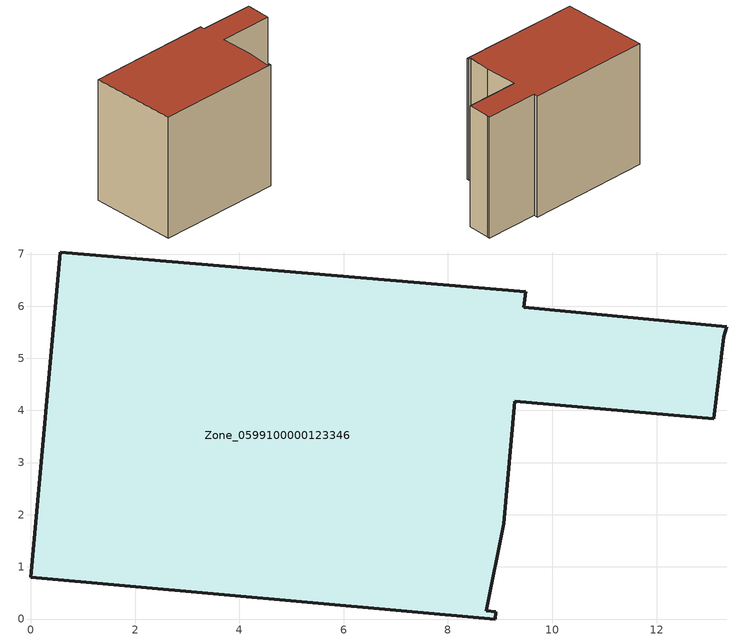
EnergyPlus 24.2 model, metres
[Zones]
Zone_0599100000123346
 floor ground (C_G): 8.73,0.16 8.92,0.14 8.9,0 0,0.8 0.56,7.04 9.49,6.28 9.45,5.98 13.34,5.61 13.29,5.41 13.1,3.84 9.28,4.18 9.07,1.83 z0
 wall outside (C_F): 0.56,7.04 0,0.8 8.9,0 8.92,0.14 8.73,0.16 9.07,1.83 9.28,4.18 13.1,3.84 13.29,5.41 13.34,5.61 9.45,5.98 9.49,6.28 0.56,7.04 z0:8.82
 roof outside (C_R): 8.92,0.14 8.73,0.16 9.07,1.83 9.28,4.18 13.1,3.84 13.29,5.41 13.34,5.61 9.45,5.98 9.49,6.28 0.56,7.04 0,0.8 8.9,0 z8.82
[BUILDING]
Pand.0599100000123346: North Axis=0; Terrain=City; Loads Convergence Tolerance Value=0.04; Temperature Convergence Tolerance Value=0.4; Solar Distribution=FullExterior; Maximum Number of Warmup Days=25; Minimum Number of Warmup Days=1
[Site:Location]
Rotterdam.The.Hague.AP_ZH_NLD Design_Conditions: Latitude=51.96; Longitude=4.45; Time Zone=1; Elevation=-4.5
[SITE:GROUNDTEMPERATURE:BUILDINGSURFACE]
18, 18, 18, 18, 18, 18, 18, 18, 18, 18, 18, 18
[MATERIAL] Thermal Absorptance=0.9; Solar Absorptance=0.7; Visible Absorptance=0.7
Name | Roughness | Thickness | Conductivity | Density | Specific Heat
G.TC.1975-1991 | MediumSmooth | 0.15 | 0.288461 | 540 | 1210
F.TC.1975-1991 | Rough | 0.3 | 0.230769 | 1920 | 840
R.TC.1975-1991 | MediumRough | 0.2 | 0.153846 | 1500 | 1000
[CONSTRUCTION]
C_G: G.TC.1975-1991
C_F: F.TC.1975-1991
C_R: R.TC.1975-1991
[ZONE]
Zone_0599100000123346: Type=1; Multiplier=1; Ceiling Height=Autocalculate; Volume=Autocalculate; Floor Area=autocalculate; Part of Total Floor Area=Yes
[ZONEINFILTRATION:DESIGNFLOWRATE]
Infil_Zone_0599100000123346: Zone or ZoneList or Space or SpaceList=Zone_0599100000123346; Schedule=AlwaysOn; Design Flow Rate Calculation Method=Flow/Area; Flow Rate per Floor Area=0.003; Constant Term Coefficient=1; Temperature Term Coefficient=0; Velocity Term Coefficient=0; Velocity Squared Term Coefficient=0
[HVACTEMPLATE:ZONE:IDEALLOADSAIRSYSTEM]
Zone_0599100000123346: Maximum Heating Supply Air Temperature=50; Minimum Cooling Supply Air Temperature=13; Maximum Heating Supply Air Humidity Ratio=0.0156; Minimum Cooling Supply Air Humidity Ratio=0.0077; Heating Limit=NoLimit; Cooling Limit=NoLimit; Dehumidification Control Type=ConstantSensibleHeatRatio; Cooling Sensible Heat Ratio=0.7; Dehumidification Setpoint=60; Humidification Control Type=None; Humidification Setpoint=30; Outdoor Air Method=None; Outdoor Air Flow Rate per Person=0.00944; Outdoor Air Flow Rate per Zone Floor Area=0; Outdoor Air Flow Rate per Zone=0; Demand Controlled Ventilation Type=None; Outdoor Air Economizer Type=NoEconomizer; Heat Recovery Type=None; Sensible Heat Recovery Effectiveness=0.7; Latent Heat Recovery Effectiveness=0.65
[ZONECONTROL:THERMOSTAT]
ThermostatControl_Zone_0599100000123346: Zone or ZoneList=Zone_0599100000123346; Control Type Schedule=DualSetpointControlType; Control 1=Thermostat_Zone_0599100000123346; Temperature Difference Between Cutout And Setpoint=0
[THERMOSTATSETPOINT:DUALSETPOINT]
Thermostat_Zone_0599100000123346: Heating Setpoint Temperature Schedule=HeatingSetpoint_Zone_0599100000123346; Cooling Setpoint Temperature Schedule=CoolingSetpoint_Zone_0599100000123346
[SCHEDULE:COMPACT]
HeatingSetpoint_Zone_0599100000123346: Through: 12/31, For: AllDays, Until: 24:00, 21
CoolingSetpoint_Zone_0599100000123346: Through: 12/31, For: AllDays, Until: 24:00, 24
DualSetpointControlType: Through: 12/31, For: AllDays, Until: 24:00, 4
AlwaysOn: Through: 12/31, For: AllDays, Until: 24:00, 1
